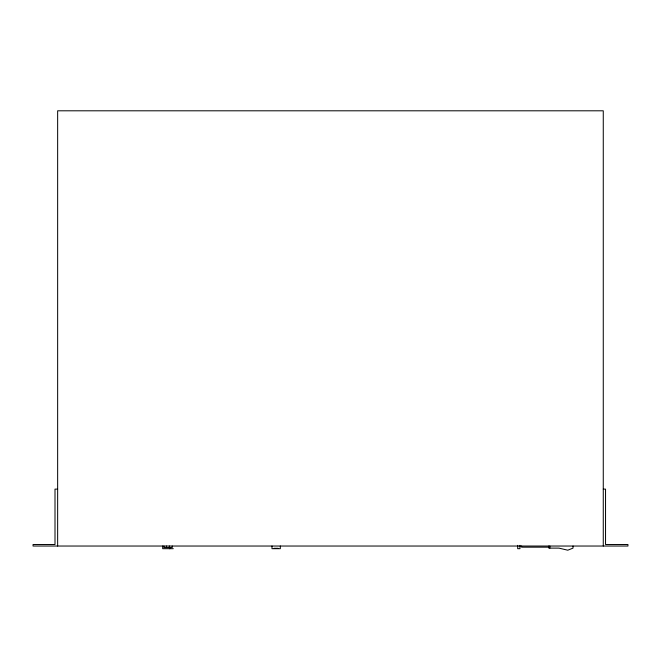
<?xml version="1.0" encoding="UTF-8"?>
<svg xmlns="http://www.w3.org/2000/svg" width="661" height="661" viewBox="0 0 661 661"><rect width="100%" height="100%" fill="white"/><g stroke="black" fill="none" stroke-linecap="round" stroke-linejoin="round"><path stroke-width="0.99" d="M57.647 489.115L55.003 489.115L55.003 544.524L33.05 544.524L33.05 546.036L627.95 546.036L627.95 544.524L605.542 544.524L605.542 489.115L603.27 489.115M549.175 547.168L521.612 547.168L521.612 546.036M274.199 548.308L278.116 548.308M173.281 548.688L162.689 548.688L162.689 546.036M603.27 546.036L603.27 110.8L57.647 110.8L57.647 546.036M573.021 546.036L573.021 548.118L567.774 550.2L558.933 548.118L548.804 548.118L548.804 546.036M549.853 546.036L549.853 548.118M519.959 545.358L519.959 548.688L517.687 548.688L517.687 545.358M280.322 546.036L280.322 548.688L271.993 548.688L271.993 546.036M172.24 546.036L172.24 547.548L163.92 547.548L163.92 546.036M169.885 547.928L169.885 548.688M169.687 547.928L169.687 548.688M169.406 546.036L169.406 547.548M166.481 546.036L166.481 547.548"/></g></svg>
